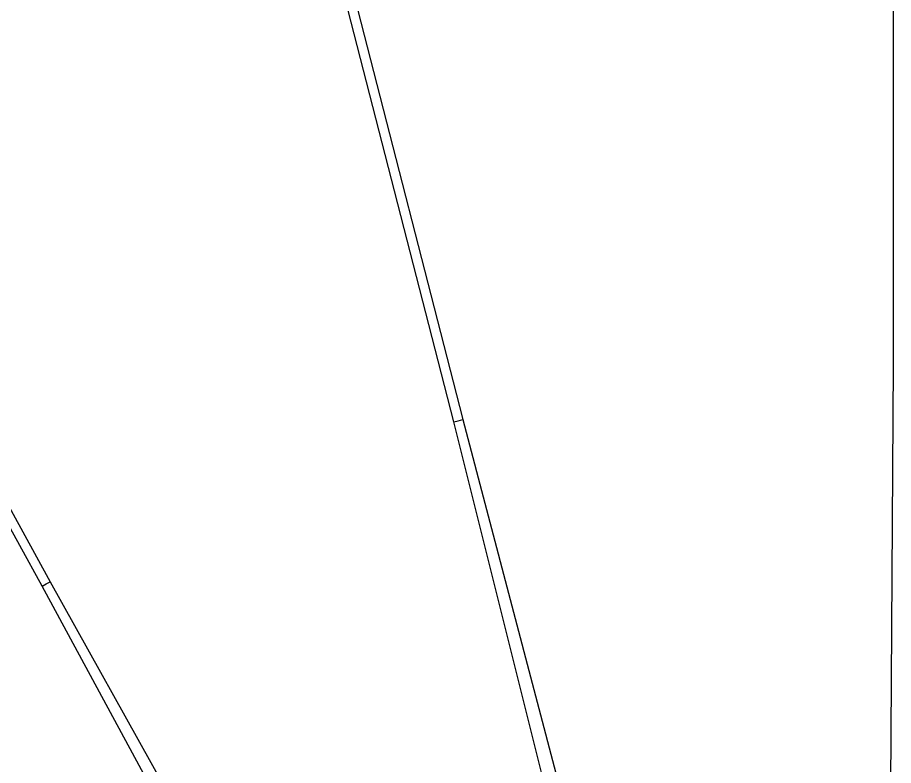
# Model space of a CAD drawing. Extents: x 398 to 508, y 628 to 778.
# Drawn here: x 441.32 to 448.26, y 691.31 to 697.23 of the extents above; entities that cross this region are included whole.
import ezdxf

# ---------------------------------------------------------------- set-up
doc = ezdxf.new("R2010")
doc.units = 0
doc.header["$MEASUREMENT"] = 0
doc.layers.add('1', color=4, linetype='Continuous')

# ---------------------------------------------------------------- blocks, each defined once
blk = doc.blocks.new('2013GLEAM')
at = {"layer": '1', "color": 3, "linetype": 'Continuous'}
for p, q in [((43.4388, 49.27), (39.0019, 57.3406)), ((39.0927, 57.3293), (43.5037, 49.3056)), ((50.1788, 51.0195), (50.1788, 57.182)), ((46.6983, 50.5705), (45.0613, 56.9458)), ((45.1379, 56.9455), (46.77, 50.5889)), ((50.1487, 46.1477), (50.1788, 51.0195)), ((46.6983, 50.5705), (46.7341, 50.5797)), ((47.7725, 46.2766), (46.6983, 50.5705)), ((46.7341, 50.5797), (46.77, 50.5889)), ((46.77, 50.5889), (47.9063, 46.2741)), ((43.4712, 49.2878), (43.5037, 49.3056)), ((43.5037, 49.3056), (45.2277, 46.2151)), ((43.4388, 49.27), (43.4712, 49.2878)), ((45.0984, 46.2065), (43.4388, 49.27))]:
    blk.add_line(p, q, dxfattribs=at)

msp = doc.modelspace()

# ---------------------------------------------------------------- block references
at = {"layer": '1'}
msp.add_blockref('2013GLEAM', (398.077, 643.4604), dxfattribs=at)

doc.saveas('drawing.dxf')
